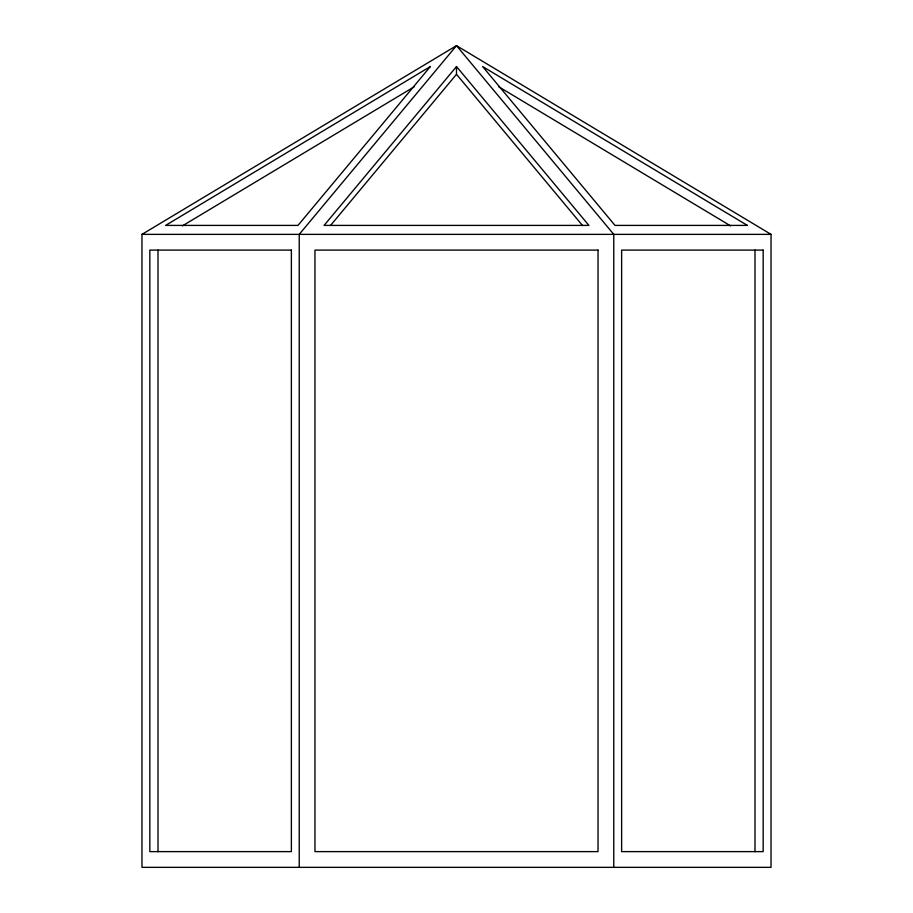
<?xml version="1.0" encoding="UTF-8"?>
<svg xmlns="http://www.w3.org/2000/svg" width="913" height="913" viewBox="0 0 913 913"><rect width="100%" height="100%" fill="white"/><g stroke="black" fill="none" stroke-linecap="round" stroke-linejoin="round"><path stroke-width="1.37" d="M456.5 66.535L324.104 225.408L588.896 225.408L456.5 66.535L456.5 74.295L582.505 225.5M330.495 225.5L456.5 74.295M141.972 234.367L456.5 45.65L771.029 234.367L771.029 867.35L141.972 867.35L141.972 234.367L771.029 234.367M182.463 225.842L414.297 86.746M498.703 86.746L730.537 225.842M754.994 250.094L754.994 851.624M613.764 867.35L613.764 234.367L456.5 45.65L299.236 234.367L299.236 867.35M158.006 250.094L158.006 851.624M430.388 66.535L297.992 225.408L165.607 225.408L430.388 66.535M747.393 225.408L615.008 225.408L482.612 66.535L747.393 225.408M291.373 250.094L149.835 250.094L149.835 851.624L291.373 851.624L291.373 250.094M598.038 250.094L314.962 250.094L314.962 851.624L598.038 851.624L598.038 250.094M763.165 250.094L621.627 250.094L621.627 851.624L763.165 851.624L763.165 250.094"/></g></svg>
